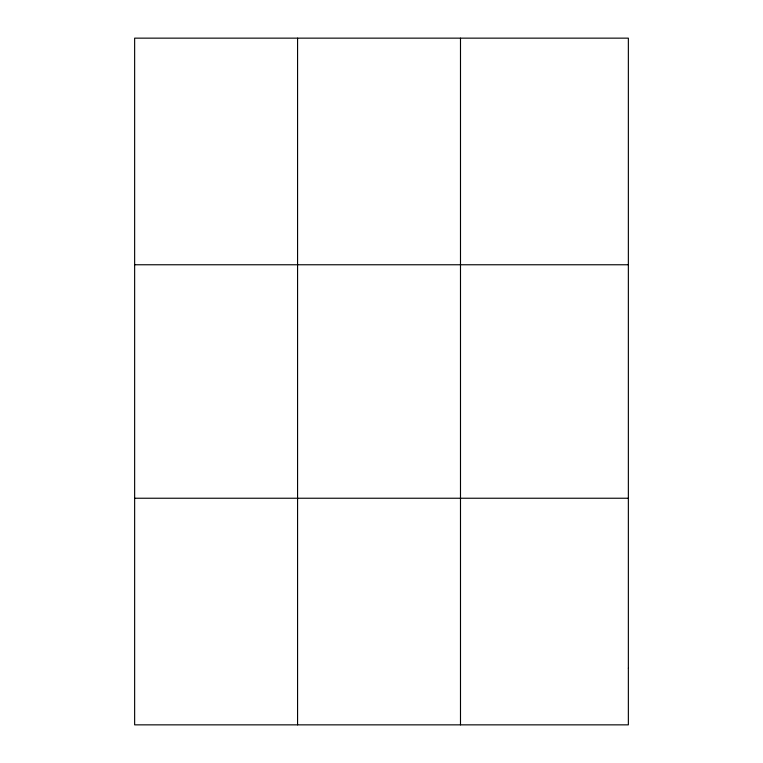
<?xml version="1.0" encoding="UTF-8"?>
<svg xmlns="http://www.w3.org/2000/svg" width="763" height="763" viewBox="0 0 763 763"><rect width="100%" height="100%" fill="white"/><g stroke="black" fill="none" stroke-linecap="round" stroke-linejoin="round"><path stroke-width="1.14" d="M297.57 724.85L297.57 38.15M460.49 724.85L460.49 38.15M134.641 264.761L628.359 264.761M134.641 498.239L628.359 498.239M628.359 668.197L628.359 724.85L134.641 724.85L134.641 38.15L628.359 38.15L628.359 668.197"/></g></svg>
